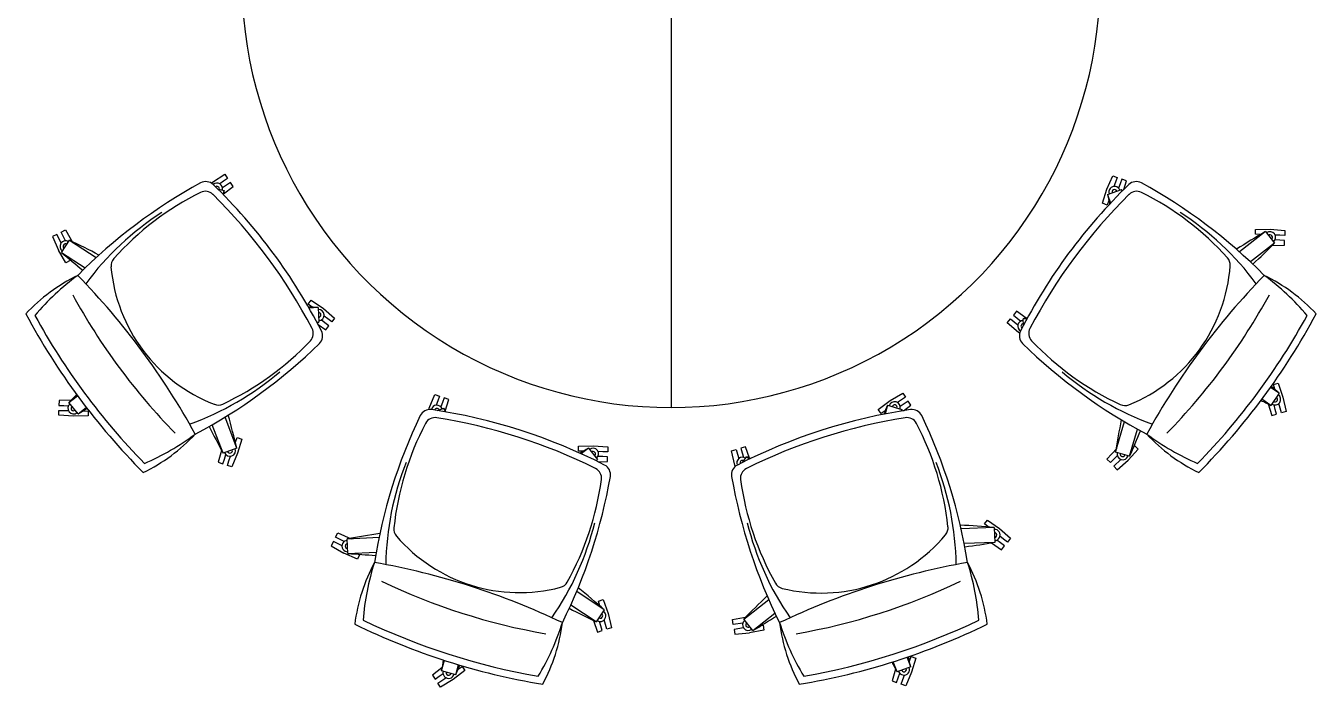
# Model space of a CAD drawing. Header units: metres. Extents: x 1905 to 1922.2, y 1773.7 to 1790.9.
# Drawn here: x 1918.283 to 1921.878, y 1776.974 to 1778.815 of the extents above; entities that cross this region are included whole.
import ezdxf

# ---------------------------------------------------------------- set-up
doc = ezdxf.new("R2010")
doc.units = ezdxf.units.M
doc.linetypes.add('DASHED', pattern=[70, 50, -20])
doc.layers.add('MEBEL', color=7, linetype='DASHED')

msp = doc.modelspace()

# ---------------------------------------------------------------- linework, layer by layer
at = {"layer": 'MEBEL', "color": 7, "linetype": 'Continuous', "ltscale": 0.7}
msp.add_line((1920.0808, 1779.0023), (1920.0808, 1777.7523), dxfattribs=at)
at = {"layer": 'MEBEL', "color": 7, "linetype": 'Continuous'}
for p, q in [((1918.7995, 1778.3773), (1918.8029, 1778.38)), ((1918.7995, 1778.3773), (1918.8029, 1778.38)), ((1918.8029, 1778.38), (1918.8378, 1778.4016)), ((1918.8029, 1778.38), (1918.8378, 1778.4016)), ((1918.8343, 1778.3826), (1918.8235, 1778.3751)), ((1918.8343, 1778.3826), (1918.8235, 1778.3751)), ((1918.8455, 1778.3904), (1918.8343, 1778.3826)), ((1918.8455, 1778.3904), (1918.8343, 1778.3826)), ((1918.8378, 1778.4016), (1918.8455, 1778.3904)), ((1918.8378, 1778.4016), (1918.8455, 1778.3904)), ((1921.2952, 1778.36), (1921.3113, 1778.3977)), ((1921.3113, 1778.3977), (1921.3241, 1778.3929)), ((1921.3194, 1778.3801), (1921.3148, 1778.3678)), ((1921.3241, 1778.3929), (1921.3194, 1778.3801)), ((1921.3369, 1778.3882), (1921.3322, 1778.3754)), ((1921.3497, 1778.3835), (1921.3369, 1778.3882)), ((1921.342, 1778.359), (1921.3497, 1778.3835)), ((1918.8176, 1778.361), (1918.8355, 1778.3561)), ((1918.8176, 1778.361), (1918.8355, 1778.3561)), ((1918.8421, 1778.3714), (1918.8313, 1778.3639)), ((1918.8421, 1778.3714), (1918.8313, 1778.3639)), ((1918.8355, 1778.3561), (1918.8327, 1778.3457)), ((1918.8355, 1778.3561), (1918.8327, 1778.3457)), ((1918.8343, 1778.3474), (1918.8611, 1778.3679)), ((1918.8343, 1778.3474), (1918.8611, 1778.3679)), ((1918.8533, 1778.3792), (1918.8421, 1778.3714)), ((1918.8533, 1778.3792), (1918.8421, 1778.3714)), ((1918.8611, 1778.3679), (1918.8533, 1778.3792)), ((1918.8611, 1778.3679), (1918.8533, 1778.3792)), ((1921.2829, 1778.3209), (1921.2952, 1778.36)), ((1921.297, 1778.3452), (1921.3355, 1778.3591)), ((1921.297, 1778.3452), (1921.3055, 1778.3215)), ((1921.3322, 1778.3754), (1921.3276, 1778.363)), ((1921.3355, 1778.3591), (1921.3373, 1778.3543)), ((1921.2957, 1778.3161), (1921.2829, 1778.3209)), ((1921.3004, 1778.3289), (1921.2957, 1778.3161)), ((1921.3005, 1778.3294), (1921.3004, 1778.3289)), ((1918.3815, 1778.2406), (1918.3936, 1778.2468)), ((1918.3937, 1778.2167), (1918.3815, 1778.2406)), ((1918.3936, 1778.2468), (1918.4141, 1778.2112)), ((1921.737, 1778.2423), (1921.6642, 1778.1859)), ((1921.7089, 1778.2346), (1921.7095, 1778.2483)), ((1921.7095, 1778.2483), (1921.7505, 1778.2486)), ((1921.737, 1778.2423), (1921.7621, 1778.21)), ((1921.7505, 1778.2486), (1921.7913, 1778.2449)), ((1921.7913, 1778.2449), (1921.7908, 1778.2313)), ((1918.3693, 1778.2343), (1918.3572, 1778.2281)), ((1918.3572, 1778.2281), (1918.374, 1778.1907)), ((1918.3815, 1778.2105), (1918.3693, 1778.2343)), ((1918.3828, 1778.1838), (1918.4052, 1778.2181)), ((1918.4052, 1778.2181), (1918.4793, 1778.1697)), ((1921.7621, 1778.21), (1921.695, 1778.1579)), ((1921.7226, 1778.2341), (1921.7089, 1778.2346)), ((1921.723, 1778.2341), (1921.7226, 1778.2341)), ((1921.7559, 1778.2037), (1921.7896, 1778.204)), ((1921.7766, 1778.2182), (1921.7634, 1778.2188)), ((1921.7771, 1778.2319), (1921.764, 1778.2324)), ((1921.7902, 1778.2177), (1921.7766, 1778.2182)), ((1921.7908, 1778.2313), (1921.7771, 1778.2319)), ((1921.7896, 1778.204), (1921.7902, 1778.2177)), ((1918.3944, 1778.1552), (1918.374, 1778.1907)), ((1918.3828, 1778.1838), (1918.4486, 1778.1408)), ((1918.4045, 1778.1655), (1918.4066, 1778.1614)), ((1918.4066, 1778.1614), (1918.3944, 1778.1552)), ((1919.0703, 1778.0402), (1919.0785, 1778.051)), ((1919.0811, 1778.0319), (1919.0703, 1778.0402)), ((1919.0977, 1778.0304), (1919.0725, 1778.0291)), ((1919.0785, 1778.051), (1919.1123, 1778.0279)), ((1919.0815, 1778.0316), (1919.0811, 1778.0319)), ((1919.0977, 1778.0304), (1919.0997, 1777.9895)), ((1919.1123, 1778.0279), (1919.1437, 1778.0014)), ((1921.0431, 1778.0205), (1921.0346, 1778.0098)), ((1921.0431, 1778.0205), (1921.0346, 1778.0098)), ((1921.0706, 1778.0009), (1921.0431, 1778.0205)), ((1921.0706, 1778.0009), (1921.0431, 1778.0205)), ((1919.0997, 1777.9895), (1919.0946, 1777.9892)), ((1919.1163, 1777.988), (1919.1058, 1777.996)), ((1919.1246, 1777.9988), (1919.1141, 1778.0068)), ((1919.1272, 1777.9797), (1919.1163, 1777.988)), ((1919.1354, 1777.9906), (1919.1246, 1777.9988)), ((1919.1437, 1778.0014), (1919.1354, 1777.9906)), ((1921.0177, 1777.9884), (1921.0262, 1777.9991)), ((1921.0177, 1777.9884), (1921.0262, 1777.9991)), ((1921.0486, 1777.9614), (1921.0177, 1777.9884)), ((1921.0486, 1777.9614), (1921.0177, 1777.9884)), ((1921.0262, 1777.9991), (1921.0369, 1777.9906)), ((1921.0262, 1777.9991), (1921.0369, 1777.9906)), ((1921.0346, 1778.0098), (1921.0453, 1778.0013)), ((1921.0346, 1778.0098), (1921.0453, 1778.0013)), ((1921.0369, 1777.9906), (1921.0472, 1777.9825)), ((1921.0369, 1777.9906), (1921.0472, 1777.9825)), ((1921.0453, 1778.0013), (1921.0557, 1777.9932)), ((1921.0453, 1778.0013), (1921.0557, 1777.9932)), ((1921.0619, 1777.9995), (1921.0726, 1777.9998)), ((1921.0619, 1777.9995), (1921.0726, 1777.9998)), ((1921.0625, 1777.9809), (1921.0619, 1777.9995)), ((1921.0625, 1777.9809), (1921.0619, 1777.9995)), ((1919.0978, 1777.9833), (1919.1189, 1777.9688)), ((1919.1189, 1777.9688), (1919.1272, 1777.9797)), ((1921.0521, 1777.9589), (1921.0486, 1777.9614)), ((1921.0521, 1777.9589), (1921.0486, 1777.9614)), ((1921.7751, 1777.7921), (1921.7511, 1777.8084)), ((1921.7591, 1777.8164), (1921.7723, 1777.8201)), ((1921.7628, 1777.8033), (1921.7591, 1777.8164)), ((1921.7723, 1777.8201), (1921.7853, 1777.7812)), ((1918.3758, 1777.7717), (1918.3755, 1777.758)), ((1918.4096, 1777.7726), (1918.3758, 1777.7717)), ((1918.4035, 1777.7662), (1918.4271, 1777.7853)), ((1919.4072, 1777.7507), (1919.4228, 1777.7886)), ((1919.4072, 1777.7507), (1919.4228, 1777.7886)), ((1919.4228, 1777.7886), (1919.4357, 1777.7841)), ((1919.4228, 1777.7886), (1919.4357, 1777.7841)), ((1919.4311, 1777.7712), (1919.4267, 1777.7588)), ((1919.4311, 1777.7712), (1919.4267, 1777.7588)), ((1919.4357, 1777.7841), (1919.4311, 1777.7712)), ((1919.4357, 1777.7841), (1919.4311, 1777.7712)), ((1919.4485, 1777.7795), (1919.444, 1777.7666)), ((1919.4485, 1777.7795), (1919.444, 1777.7666)), ((1919.4614, 1777.7749), (1919.4485, 1777.7795)), ((1919.4614, 1777.7749), (1919.4485, 1777.7795)), ((1919.4517, 1777.7426), (1919.4614, 1777.7749)), ((1919.4517, 1777.7426), (1919.4614, 1777.7749)), ((1920.6584, 1777.747), (1920.6912, 1777.7716)), ((1920.6912, 1777.7716), (1920.7263, 1777.7927)), ((1920.7226, 1777.7738), (1920.7117, 1777.7664)), ((1920.734, 1777.7814), (1920.7226, 1777.7738)), ((1920.7263, 1777.7927), (1920.734, 1777.7814)), ((1920.7416, 1777.7701), (1920.7302, 1777.7624)), ((1920.7492, 1777.7587), (1920.7416, 1777.7701)), ((1921.7521, 1777.7582), (1921.727, 1777.7753)), ((1921.7751, 1777.7921), (1921.7521, 1777.7582)), ((1921.7629, 1777.8028), (1921.7628, 1777.8033)), ((1921.7853, 1777.7812), (1921.7944, 1777.7412)), ((1918.3749, 1777.7307), (1918.3752, 1777.7444)), ((1918.3752, 1777.7444), (1918.3889, 1777.7441)), ((1918.3755, 1777.758), (1918.3892, 1777.7577)), ((1918.3889, 1777.7441), (1918.402, 1777.7438)), ((1918.3892, 1777.7577), (1918.4023, 1777.7574)), ((1918.4292, 1777.7343), (1918.4035, 1777.7662)), ((1918.4292, 1777.7343), (1918.4517, 1777.7525)), ((1918.443, 1777.7429), (1918.4435, 1777.7429)), ((1918.4435, 1777.7429), (1918.4571, 1777.7426)), ((1918.4571, 1777.7426), (1918.4568, 1777.7289)), ((1919.4059, 1777.7466), (1919.4072, 1777.7507)), ((1919.4059, 1777.7466), (1919.4072, 1777.7507)), ((1919.4301, 1777.7438), (1919.4476, 1777.7504)), ((1919.4301, 1777.7438), (1919.4476, 1777.7504)), ((1919.444, 1777.7666), (1919.4396, 1777.7542)), ((1919.444, 1777.7666), (1919.4396, 1777.7542)), ((1919.4476, 1777.7504), (1919.4513, 1777.7403)), ((1919.4476, 1777.7504), (1919.4513, 1777.7403)), ((1920.666, 1777.7357), (1920.6584, 1777.747)), ((1920.6773, 1777.7433), (1920.666, 1777.7357)), ((1920.6841, 1777.7585), (1920.6772, 1777.7343)), ((1920.6777, 1777.7435), (1920.6773, 1777.7433)), ((1920.6841, 1777.7585), (1920.7235, 1777.7472)), ((1920.7302, 1777.7624), (1920.7193, 1777.7551)), ((1920.7235, 1777.7472), (1920.7221, 1777.7423)), ((1920.7287, 1777.7434), (1920.7492, 1777.7587)), ((1921.7442, 1777.7622), (1921.7549, 1777.7302)), ((1921.7549, 1777.7302), (1921.7681, 1777.7339)), ((1921.7644, 1777.747), (1921.7608, 1777.7597)), ((1921.7681, 1777.7339), (1921.7644, 1777.747)), ((1921.7775, 1777.7507), (1921.774, 1777.7634)), ((1921.7812, 1777.7375), (1921.7775, 1777.7507)), ((1921.7944, 1777.7412), (1921.7812, 1777.7375)), ((1918.4158, 1777.7278), (1918.3749, 1777.7307)), ((1918.4568, 1777.7289), (1918.4158, 1777.7278)), ((1918.8327, 1777.6249), (1918.8025, 1777.7044)), ((1918.871, 1777.6395), (1918.8382, 1777.7256)), ((1921.3193, 1777.6281), (1921.344, 1777.7131)), ((1918.8673, 1777.6557), (1918.8718, 1777.6686)), ((1918.8718, 1777.6686), (1918.8847, 1777.6641)), ((1918.8847, 1777.6641), (1918.8731, 1777.6248)), ((1921.3586, 1777.6167), (1921.3806, 1777.6922)), ((1918.8285, 1777.6327), (1918.819, 1777.6003)), ((1918.871, 1777.6395), (1918.8327, 1777.6249)), ((1918.8731, 1777.6248), (1918.8576, 1777.5868)), ((1918.8671, 1777.6553), (1918.8673, 1777.6557)), ((1919.8226, 1777.6311), (1919.823, 1777.6447)), ((1919.8363, 1777.6307), (1919.8226, 1777.6311)), ((1919.823, 1777.6447), (1919.864, 1777.6457)), ((1919.8506, 1777.6392), (1919.8309, 1777.6235)), ((1919.8367, 1777.6307), (1919.8363, 1777.6307)), ((1919.8506, 1777.6392), (1919.8762, 1777.6072)), ((1919.864, 1777.6457), (1919.9049, 1777.6425)), ((1919.8909, 1777.6293), (1919.8777, 1777.6296)), ((1919.9045, 1777.6289), (1919.8909, 1777.6293)), ((1919.9049, 1777.6425), (1919.9045, 1777.6289)), ((1920.2489, 1777.632), (1920.2621, 1777.6358)), ((1920.2489, 1777.632), (1920.2621, 1777.6358)), ((1920.2582, 1777.5921), (1920.2489, 1777.632)), ((1920.2582, 1777.5921), (1920.2489, 1777.632)), ((1920.2621, 1777.6358), (1920.2658, 1777.6226)), ((1920.2621, 1777.6358), (1920.2658, 1777.6226)), ((1920.2883, 1777.6433), (1920.2752, 1777.6395)), ((1920.2883, 1777.6433), (1920.2752, 1777.6395)), ((1920.2752, 1777.6395), (1920.2789, 1777.6264)), ((1920.2752, 1777.6395), (1920.2789, 1777.6264)), ((1920.2789, 1777.6264), (1920.2825, 1777.6137)), ((1920.2789, 1777.6264), (1920.2825, 1777.6137)), ((1920.2992, 1777.6113), (1920.2883, 1777.6433)), ((1920.2992, 1777.6113), (1920.2883, 1777.6433)), ((1921.2953, 1777.6087), (1921.3233, 1777.6386)), ((1921.3586, 1777.6167), (1921.3193, 1777.6281)), ((1921.3827, 1777.6361), (1921.3546, 1777.6062)), ((1921.3699, 1777.6428), (1921.3732, 1777.646)), ((1921.3732, 1777.646), (1921.3827, 1777.6361)), ((1918.819, 1777.6003), (1918.8319, 1777.5958)), ((1918.8319, 1777.5958), (1918.8364, 1777.6087)), ((1918.8364, 1777.6087), (1918.8407, 1777.6211)), ((1918.8448, 1777.5913), (1918.8493, 1777.6042)), ((1918.8576, 1777.5868), (1918.8448, 1777.5913)), ((1918.8493, 1777.6042), (1918.8536, 1777.6166)), ((1919.8762, 1777.6072), (1919.8722, 1777.604)), ((1919.8905, 1777.6156), (1919.8773, 1777.616)), ((1919.8782, 1777.601), (1919.9038, 1777.6016)), ((1919.9041, 1777.6153), (1919.8905, 1777.6156)), ((1919.9038, 1777.6016), (1919.9041, 1777.6153)), ((1920.2596, 1777.588), (1920.2582, 1777.5921)), ((1920.2596, 1777.588), (1920.2582, 1777.5921)), ((1920.2658, 1777.6226), (1920.2694, 1777.61)), ((1920.2658, 1777.6226), (1920.2694, 1777.61)), ((1920.2809, 1777.5998), (1920.2913, 1777.6152)), ((1920.2809, 1777.5998), (1920.2913, 1777.6152)), ((1920.2913, 1777.6152), (1920.3002, 1777.6092)), ((1920.2913, 1777.6152), (1920.3002, 1777.6092)), ((1921.3048, 1777.5989), (1921.2953, 1777.6087)), ((1921.3241, 1777.6175), (1921.3048, 1777.5989)), ((1921.3336, 1777.6077), (1921.3143, 1777.589)), ((1921.3143, 1777.589), (1921.3238, 1777.5792)), ((1921.3238, 1777.5792), (1921.3546, 1777.6062)), ((1920.9811, 1777.4179), (1920.8891, 1777.4147)), ((1920.9538, 1777.4281), (1920.9622, 1777.4388)), ((1920.9645, 1777.4197), (1920.9538, 1777.4281)), ((1920.9622, 1777.4388), (1920.9957, 1777.4152)), ((1920.9649, 1777.4194), (1920.9645, 1777.4197)), ((1920.9811, 1777.4179), (1920.9826, 1777.377)), ((1920.9957, 1777.4152), (1921.0267, 1777.3883)), ((1919.1403, 1777.3792), (1919.1341, 1777.3671)), ((1919.1642, 1777.367), (1919.1403, 1777.3792)), ((1919.1465, 1777.3914), (1919.1528, 1777.4035)), ((1919.1704, 1777.3791), (1919.1465, 1777.3914)), ((1919.1528, 1777.4035), (1919.1901, 1777.3866)), ((1919.1789, 1777.387), (1919.2673, 1777.391)), ((1919.1808, 1777.3461), (1919.1789, 1777.387)), ((1920.9826, 1777.377), (1920.8977, 1777.374)), ((1920.9739, 1777.3756), (1921.0014, 1777.3561)), ((1920.9991, 1777.3753), (1920.9887, 1777.3834)), ((1921.0075, 1777.386), (1920.9972, 1777.3941)), ((1921.0099, 1777.3668), (1920.9991, 1777.3753)), ((1921.0183, 1777.3776), (1921.0075, 1777.386)), ((1921.0267, 1777.3883), (1921.0183, 1777.3776)), ((1919.1341, 1777.3671), (1919.1696, 1777.3466)), ((1919.2069, 1777.3297), (1919.1696, 1777.3466)), ((1919.1808, 1777.3461), (1919.2593, 1777.3497)), ((1919.2131, 1777.3418), (1919.2069, 1777.3297)), ((1919.2091, 1777.3439), (1919.2131, 1777.3418)), ((1921.0014, 1777.3561), (1921.0099, 1777.3668)), ((1919.8949, 1777.1895), (1919.8181, 1777.2402)), ((1919.8724, 1777.1553), (1919.8015, 1777.2021)), ((1919.8786, 1777.2136), (1919.8917, 1777.2175)), ((1919.8825, 1777.2005), (1919.8786, 1777.2136)), ((1919.8826, 1777.2001), (1919.8825, 1777.2005)), ((1919.8917, 1777.2175), (1919.9053, 1777.1788)), ((1920.2833, 1777.1634), (1920.353, 1777.218)), ((1919.8645, 1777.1592), (1919.8756, 1777.1273)), ((1919.8949, 1777.1895), (1919.8724, 1777.1553)), ((1919.8979, 1777.1481), (1919.8942, 1777.1608)), ((1919.9053, 1777.1788), (1919.9149, 1777.1389)), ((1920.2524, 1777.1617), (1920.2927, 1777.1696)), ((1920.2544, 1777.1482), (1920.2524, 1777.1617)), ((1920.3085, 1777.1312), (1920.2833, 1777.1634)), ((1920.3085, 1777.1312), (1920.3704, 1777.1796)), ((1919.8756, 1777.1273), (1919.8887, 1777.1312)), ((1919.8849, 1777.1443), (1919.8811, 1777.1569)), ((1919.8887, 1777.1312), (1919.8849, 1777.1443)), ((1919.9018, 1777.1351), (1919.8979, 1777.1481)), ((1919.9149, 1777.1389), (1919.9018, 1777.1351)), ((1920.2809, 1777.152), (1920.2544, 1777.1482)), ((1920.2829, 1777.1385), (1920.2564, 1777.1347)), ((1920.2564, 1777.1347), (1920.2583, 1777.1212)), ((1920.2583, 1777.1212), (1920.2991, 1777.125)), ((1920.3394, 1777.1329), (1920.2991, 1777.125)), ((1920.3329, 1777.1458), (1920.3374, 1777.1465)), ((1920.3374, 1777.1465), (1920.3394, 1777.1329)), ((1920.749, 1777.0302), (1920.739, 1777.0575)), ((1920.7455, 1777.0465), (1920.7502, 1777.0593)), ((1920.7502, 1777.0593), (1920.763, 1777.0546)), ((1920.763, 1777.0546), (1920.7509, 1777.0155)), ((1919.4427, 1777.028), (1919.4159, 1777.0075)), ((1919.4415, 1777.0192), (1919.4495, 1777.0485)), ((1919.4809, 1777.0084), (1919.4415, 1777.0192)), ((1919.5066, 1777.0201), (1919.4739, 1776.9952)), ((1919.4809, 1777.0084), (1919.4887, 1777.0363)), ((1919.4872, 1777.0234), (1919.4876, 1777.0236)), ((1919.4876, 1777.0236), (1919.4988, 1777.0313)), ((1919.4988, 1777.0313), (1919.5066, 1777.0201)), ((1920.7065, 1777.024), (1920.6965, 1776.9918)), ((1920.7105, 1777.0162), (1920.7001, 1777.0447)), ((1920.749, 1777.0302), (1920.7105, 1777.0162)), ((1920.7509, 1777.0155), (1920.7349, 1776.9777)), ((1920.7454, 1777.0461), (1920.7455, 1777.0465)), ((1919.4159, 1777.0075), (1919.4236, 1776.9963)), ((1919.4236, 1776.9963), (1919.4348, 1777.004)), ((1919.4313, 1776.985), (1919.4426, 1776.9927)), ((1919.439, 1776.9738), (1919.4313, 1776.985)), ((1919.4348, 1777.004), (1919.4457, 1777.0114)), ((1919.4739, 1776.9952), (1919.439, 1776.9738)), ((1919.4426, 1776.9927), (1919.4534, 1777.0002)), ((1920.6965, 1776.9918), (1920.7093, 1776.9871)), ((1920.7093, 1776.9871), (1920.714, 1776.9999)), ((1920.714, 1776.9999), (1920.7185, 1777.0123)), ((1920.7221, 1776.9824), (1920.7268, 1776.9952)), ((1920.7349, 1776.9777), (1920.7221, 1776.9824)), ((1920.7268, 1776.9952), (1920.7313, 1777.0076))]:
    msp.add_line(p, q, dxfattribs=at)
at = {"layer": 'MEBEL', "color": 7, "linetype": 'Continuous', "ltscale": 0.7}
for centre, radius, start, end in [((1920.0808, 1778.9485), 1.1962, 177.4227, 2.5773), ((1918.7845, 1778.3514), 0.03, 45.877, 118.6575), ((1921.377, 1778.3514), 0.03, 61.3425, 134.123), ((1919.4822, 1777.0748), 1.4848, 118.6575, 135.2404), ((1919.1315, 1777.6271), 0.8095, 116.5293, 138.1844), ((1918.7833, 1778.3245), 0.03, 45.2005, 116.5293), ((1917.7201, 1777.2539), 1.5389, 27.8485, 45.2005), ((1917.7201, 1777.2539), 1.5589, 27.1719, 45.877), ((1922.4414, 1777.2539), 1.5589, 134.123, 152.8281), ((1922.4414, 1777.2539), 1.5389, 134.7995, 152.1515), ((1921.3782, 1778.3245), 0.03, 63.4707, 134.7995), ((1920.6793, 1777.0748), 1.4848, 44.7596, 61.3425), ((1921.0301, 1777.6271), 0.8095, 42.0567, 63.4707), ((1919.1005, 1777.6131), 0.8107, 122.744, 143.3464), ((1921.061, 1777.6131), 0.8107, 36.6536, 57.256), ((1918.5505, 1778.1468), 0.03, 138.1844, 185.0085), ((1921.6088, 1778.1493), 0.03, 355.8147, 42.0567), ((1918.9718, 1778.1838), 0.453, 185.0085, 248.8637), ((1921.187, 1778.1801), 0.453, 291.9595, 355.8147), ((1918.6509, 1777.668), 0.5043, 116.2437, 136.8053), ((1918.8522, 1777.5474), 0.7129, 126.5245, 139.6967), ((1916.969, 1776.6976), 2.0377, 28.7683, 44.2807), ((1923.1925, 1776.6976), 2.0377, 135.7193, 151.2317), ((1921.5107, 1777.668), 0.5043, 43.1947, 63.7563), ((1921.3093, 1777.5474), 0.7129, 40.3033, 53.4755), ((1919.9582, 1778.9115), 1.7606, 208.6934, 224.3556), ((1920.2034, 1778.9115), 1.7606, 315.6444, 331.3066), ((1919.9582, 1778.9115), 1.9006, 208.2052, 224.8438), ((1919.9582, 1778.9115), 1.8806, 208.6934, 224.3556), ((1920.2034, 1778.9115), 1.8806, 315.6444, 331.3066), ((1920.2034, 1778.9115), 1.9006, 315.1562, 331.7948), ((1919.0542, 1777.9587), 0.03, 316.5197, 27.8485), ((1919.0802, 1777.9521), 0.03, 314.3915, 27.1719), ((1921.0813, 1777.9521), 0.03, 152.8281, 225.6085), ((1921.1073, 1777.9587), 0.03, 152.1515, 223.4803), ((1918.0625, 1778.9916), 1.4848, 297.8086, 314.3915), ((1918.4886, 1778.4951), 0.8095, 295.1057, 316.5197), ((1922.099, 1778.9916), 1.4848, 225.6085, 242.1914), ((1921.6729, 1778.4951), 0.8095, 223.4803, 245.1354), ((1918.4662, 1778.4696), 0.8107, 289.7026, 310.305), ((1921.6953, 1778.4696), 0.8107, 229.695, 250.2974), ((1918.8193, 1777.7892), 0.03, 248.8637, 295.1057), ((1919.4089, 1777.7167), 0.03, 81.6218, 154.4022), ((1919.1861, 1776.2042), 1.5589, 62.9167, 81.6218), ((1920.9754, 1776.2042), 1.5589, 98.3782, 117.0833), ((1920.7526, 1777.7167), 0.03, 25.5978, 98.3782), ((1921.3452, 1777.7879), 0.03, 245.1354, 291.9595), ((1920.7209, 1777.0882), 1.4848, 154.4022, 170.9851), ((1920.1136, 1777.3316), 0.8095, 152.274, 173.9291), ((1919.4236, 1777.6943), 0.03, 80.9452, 152.274), ((1919.1861, 1776.2042), 1.5389, 63.5932, 80.9452), ((1920.9754, 1776.2042), 1.5389, 99.0548, 116.4068), ((1920.7379, 1777.6943), 0.03, 27.726, 99.0548), ((1920.0479, 1777.3316), 0.8095, 6.312, 27.726), ((1919.4406, 1777.0882), 1.4848, 9.0149, 25.5978), ((1918.3876, 1778.0235), 0.5043, 296.2437, 316.8053), ((1918.3309, 1778.2512), 0.7129, 293.3523, 306.5245), ((1921.8306, 1778.2512), 0.7129, 233.4755, 246.6477), ((1921.7739, 1778.0235), 0.5043, 223.1947, 243.7563), ((1920.0967, 1777.3022), 0.8107, 158.4887, 179.0911), ((1919.8822, 1777.5654), 0.03, 350.1362, 62.9167), ((1920.2793, 1777.5654), 0.03, 117.0833, 189.8638), ((1920.0649, 1777.3022), 0.8107, 0.9089, 21.5113), ((1918.4489, 1777.8146), 1.4848, 333.5533, 350.1362), ((1919.8572, 1777.5556), 0.03, 352.2644, 63.5932), ((1921.7126, 1777.8146), 1.4848, 189.8638, 206.4467), ((1920.3043, 1777.5556), 0.03, 116.4068, 187.7356), ((1919.0848, 1777.6605), 0.8095, 330.8504, 352.2644), ((1921.0768, 1777.6605), 0.8095, 187.7356, 209.3907), ((1919.3385, 1777.414), 0.03, 173.9291, 220.7532), ((1919.0815, 1777.6268), 0.8107, 325.4473, 346.0497), ((1921.08, 1777.6268), 0.8107, 193.9503, 214.5527), ((1920.8227, 1777.4173), 0.03, 320.07, 6.312), ((1919.6589, 1777.6901), 0.453, 220.7532, 284.6084), ((1920.4984, 1777.6888), 0.453, 256.2148, 320.07), ((1919.6997, 1777.084), 0.5043, 151.9884, 172.55), ((1919.9335, 1777.1037), 0.7129, 162.2692, 175.4414), ((1918.9015, 1775.314), 2.0377, 64.513, 80.0254), ((1921.26, 1775.314), 2.0377, 99.9746, 115.487), ((1920.4619, 1777.084), 0.5043, 7.45, 28.0116), ((1920.228, 1777.1037), 0.7129, 4.5586, 17.7308), ((1920.0343, 1778.8569), 1.7606, 244.4381, 260.1003), ((1919.7656, 1777.2808), 0.03, 284.6084, 330.8504), ((1920.1272, 1778.8569), 1.7606, 279.8997, 295.5619), ((1920.3976, 1777.278), 0.03, 209.3907, 256.2148), ((1920.0343, 1778.8569), 1.8806, 244.4381, 260.1003), ((1920.1272, 1778.8569), 1.8806, 279.8997, 295.5619), ((1920.0343, 1778.8569), 1.9006, 243.9499, 260.5885), ((1919.0993, 1777.3705), 0.7129, 329.097, 342.2692), ((1919.2783, 1777.2187), 0.5043, 331.9884, 352.55), ((1921.0623, 1777.3705), 0.7129, 197.7308, 210.903), ((1920.8832, 1777.2187), 0.5043, 187.45, 208.0116), ((1920.1272, 1778.8569), 1.9006, 279.4115, 296.0501)]:
    msp.add_arc(centre, radius, start, end, dxfattribs=at)
at = {"layer": 'MEBEL', "color": 7, "linetype": 'Continuous'}
for centre, radius, start, end in [((1918.8158, 1778.3615), 0.0157, 344.8311, 132.2399), ((1918.8158, 1778.3615), 0.0157, 344.8311, 132.2399), ((1918.8158, 1778.3615), 0.00683, 344.8311, 127.6914), ((1918.8158, 1778.3615), 0.00683, 344.8311, 127.6914), ((1916.4129, 1778.6846), 2.4448, 352.0046, 352.2789), ((1916.4129, 1778.6846), 2.4448, 352.0046, 352.2789), ((1923.6854, 1778.8675), 2.4448, 192.3343, 192.9704), ((1921.3163, 1778.3522), 0.0157, 19.7821, 199.7821), ((1921.3163, 1778.3522), 0.00683, 19.7821, 199.7821), ((1919.1616, 1777.2404), 2.4448, 27.1163, 27.2299), ((1922.9718, 1776.1322), 2.4448, 120.3343, 122.553), ((1921.7496, 1778.2261), 0.0157, 307.7821, 127.7821), ((1918.394, 1778.201), 0.0157, 56.8311, 236.8311), ((1918.394, 1778.201), 0.00683, 56.8311, 236.8311), ((1917.3442, 1776.0155), 2.4448, 62.13, 64.2789), ((1920.0264, 1779.9318), 2.4448, 313.2608, 315.2299), ((1921.7496, 1778.2261), 0.00683, 307.7821, 127.7821), ((1919.9744, 1780.0397), 2.4448, 229.3833, 231.192), ((1918.9009, 1775.5935), 2.4448, 85.3833, 86.0194), ((1919.0987, 1778.0099), 0.0157, 272.8311, 92.8311), ((1918.6635, 1780.3951), 2.4448, 280.1653, 280.2789), ((1919.0987, 1778.0099), 0.00683, 272.8311, 92.8311), ((1921.0625, 1777.979), 0.0157, 91.7821, 239.1909), ((1921.0625, 1777.979), 0.0157, 91.7821, 239.1909), ((1921.0625, 1777.979), 0.00683, 91.7821, 234.6424), ((1921.0625, 1777.979), 0.00683, 91.7821, 234.6424), ((1921.454, 1775.5863), 2.4448, 98.9556, 99.2299), ((1921.454, 1775.5863), 2.4448, 98.9556, 99.2299), ((1920.1498, 1775.9657), 2.4448, 48.3343, 49.0176), ((1920.1704, 1776.0765), 2.4448, 135.5582, 136.2789), ((1920.7038, 1777.7529), 0.0157, 344.0374, 164.0374), ((1922.8533, 1779.941), 2.4448, 242.5092, 243.2299), ((1921.7636, 1777.7751), 0.0157, 235.7821, 55.7821), ((1921.7636, 1777.7751), 0.00683, 235.7821, 55.7821), ((1918.4163, 1777.7503), 0.0157, 128.8311, 308.8311), ((1918.4163, 1777.7503), 0.00683, 128.8311, 308.8311), ((1917.156, 1779.8215), 2.4448, 301.3833, 302.0666), ((1919.4284, 1777.7432), 0.0157, 20.5758, 167.9846), ((1919.4284, 1777.7432), 0.0157, 20.5758, 167.9846), ((1919.4284, 1777.7432), 0.00683, 20.5758, 163.4361), ((1919.4284, 1777.7432), 0.00683, 20.5758, 163.4361), ((1917.2894, 1776.6017), 2.4448, 27.7493, 28.0236), ((1917.2894, 1776.6017), 2.4448, 27.7493, 28.0236), ((1922.9277, 1776.7871), 2.4448, 156.5896, 157.2257), ((1920.7038, 1777.7529), 0.00683, 344.0374, 164.0374), ((1918.3056, 1778.1092), 2.4448, 351.3716, 351.4852), ((1920.9858, 1778.7832), 2.4448, 206.3098, 208.2789), ((1916.4925, 1777.0736), 2.4448, 13.3833, 15.602), ((1923.7356, 1777.2554), 2.4448, 169.081, 171.2299), ((1919.1194, 1778.598), 2.4448, 336.3343, 338.143), ((1918.8518, 1777.6322), 0.0157, 200.8311, 20.8311), ((1918.8518, 1777.6322), 0.00683, 200.8311, 20.8311), ((1921.1145, 1775.5464), 2.4448, 121.128, 121.7641), ((1919.8634, 1777.6232), 0.0157, 308.5758, 128.5758), ((1919.8634, 1777.6232), 0.00683, 308.5758, 128.5758), ((1921.339, 1777.6224), 0.0157, 163.7821, 343.7821), ((1918.1168, 1779.3048), 2.4448, 315.91, 316.0236), ((1920.2799, 1777.5983), 0.0157, 56.0374, 203.4462), ((1920.2799, 1777.5983), 0.0157, 56.0374, 203.4462), ((1920.2799, 1777.5983), 0.00683, 56.0374, 198.8977), ((1920.2799, 1777.5983), 0.00683, 56.0374, 198.8977), ((1919.1999, 1775.4276), 2.4448, 63.2109, 63.4852), ((1919.1999, 1775.4276), 2.4448, 63.2109, 63.4852), ((1921.339, 1777.6224), 0.00683, 163.7821, 343.7821), ((1920.7506, 1774.984), 2.4448, 84.5896, 86.8083), ((1920.9818, 1777.3975), 0.0157, 272.0374, 92.0374), ((1919.1798, 1777.3666), 0.0157, 92.5758, 272.5758), ((1919.1798, 1777.3666), 0.00683, 92.5758, 272.5758), ((1919.6045, 1774.9795), 2.4448, 97.8747, 100.0236), ((1920.5797, 1779.7884), 2.4448, 277.5161, 279.4852), ((1920.9818, 1777.3975), 0.00683, 272.0374, 92.0374), ((1919.3884, 1779.7821), 2.4448, 265.128, 266.9367), ((1918.2951, 1775.3408), 2.4448, 49.128, 51.3467), ((1920.9432, 1779.3532), 2.4448, 242.0545, 244.0236), ((1922.0266, 1775.4494), 2.4448, 133.3363, 135.4852), ((1919.8837, 1777.1724), 0.0157, 236.5758, 56.5758), ((1919.8837, 1777.1724), 0.00683, 236.5758, 56.5758), ((1920.2959, 1777.1473), 0.0157, 128.0374, 308.0374), ((1919.0644, 1779.2358), 2.4448, 300.5896, 302.3983), ((1920.2959, 1777.1473), 0.00683, 128.0374, 308.0374), ((1921.8627, 1776.68), 2.4448, 171.3029, 172.0236), ((1918.3629, 1776.4973), 2.4448, 12.5896, 13.2729), ((1919.4612, 1777.0138), 0.0157, 164.5758, 344.5758), ((1919.4612, 1777.0138), 0.00683, 164.5758, 344.5758), ((1917.2283, 1777.9586), 2.4448, 337.128, 337.8113), ((1922.8794, 1778.1445), 2.4448, 206.7645, 207.4852), ((1920.7297, 1777.0232), 0.0157, 200.0374, 20.0374), ((1920.7297, 1777.0232), 0.00683, 200.0374, 20.0374)]:
    msp.add_arc(centre, radius, start, end, dxfattribs=at)

doc.saveas('drawing.dxf')
